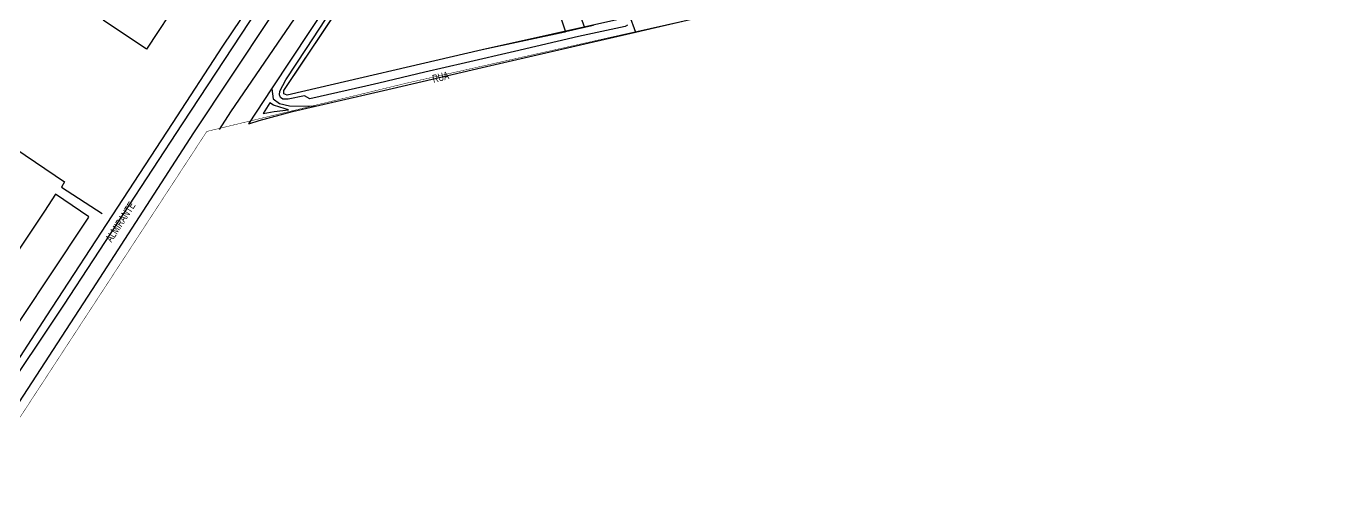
# Model space of a CAD drawing. Extents: x 203640 to 206998, y 4842129 to 4844379.
# Drawn here: x 205344 to 205995, y 4842201 to 4842438 of the extents above; entities that cross this region are included whole.
import ezdxf

# ---------------------------------------------------------------- set-up
doc = ezdxf.new("R2010")
doc.units = 0
doc.header["$LTSCALE"] = 1.5
doc.header["$MEASUREMENT"] = 0
for name, color, linetype in [('CD-MALHA-LOTES', 40, 'CONTINUOUS'), ('LM-LIM-SETOR-FISCAL', 7, 'CONTINUOUS'), ('RU-QUADRAS', 210, 'CONTINUOUS'), ('SV-EIXO-RUA-PAV', 20, 'CONTINUOUS'), ('SV-RUA-PAVIM-S-GUIA-C-GUIA', 7, 'CONTINUOUS'), ('SV-TXT-RUA-PAV-S-GUIA-C-GUIA', 7, 'CONTINUOUS')]:
    doc.layers.add(name, color=color, linetype=linetype)
doc.styles.add('ARIAL', font='ARIAL.TTF')
doc.linetypes.add('Limite', pattern='A,20,-3,[130,ltypeshp.shx,S=6.35,R=0,X=0,Y=0],-3,20', length=46)

msp = doc.modelspace()

# ---------------------------------------------------------------- linework, layer by layer
at = {"layer": 'CD-MALHA-LOTES', "linetype": 'Continuous'}
for points in [[(205473.05, 4842406.01), (205566.55, 4842545.59)], [(205611.22, 4842471.21), (205623.36, 4842437.5)], [(205605.07, 4842462.12), (205613.92, 4842435.3)], [(205623.36, 4842437.5), (205613.92, 4842435.3)], [(205627.77, 4842438.52), (205623.36, 4842437.5)], [(205613.45, 4842435.19), (205572.23, 4842426.27)], [(205613.92, 4842435.3), (205613.45, 4842435.19)], [(205572.23, 4842426.27), (205474.79, 4842403.72)], [(205473.05, 4842404.4), (205473.05, 4842406.01)], [(205474.79, 4842403.72), (205473.05, 4842404.4)]]:
    msp.add_lwpolyline(points, dxfattribs=at)
at = {"layer": 'LM-LIM-SETOR-FISCAL', "linetype": 'Limite', "ltscale": 0.1}
msp.add_lwpolyline([(206031.62, 4842664.38, 0.25, 0.25, 0), (205986.93, 4842598.51, 0.25, 0.25, 0), (205974.74, 4842580.56, 0.25, 0.25, 0), (205988.19, 4842514.75, 0.25, 0.25, 0), (205959.32, 4842508.14, 0.25, 0.25, 0), (205945.14, 4842503.97, 0.25, 0.25, 0), (205897.5, 4842492.79, 0.25, 0.25, 0), (205880.45, 4842490.23, 0.25, 0.25, 0), (205832.44, 4842477.65, 0.25, 0.25, 0), (205764.31, 4842462.16, 0.25, 0.25, 0), (205742.55, 4842456.43, 0.25, 0.25, 0), (205534.38, 4842409.67, 0.25, 0.25, 0), (205504.24, 4842402.37, 0.25, 0.25, 0), (205434.6, 4842385.56, 0.25, 0.25, 0), (205314, 4842201.16, 0.25, 0.25, 0)], format="xyseb", dxfattribs=at)
at = {"layer": 'RU-QUADRAS', "color": 6, "linetype": 'Continuous'}
msp.add_lwpolyline([(205473.05, 4842404.4), (205473.05, 4842406.01), (205582.6, 4842569.74), (205617.62, 4842501.61), (205605.79, 4842496.42), (205603.01, 4842502.96), (205598.71, 4842501.13), (205603.16, 4842491.09), (205619.4, 4842498.07), (205625.22, 4842485.08), (205642.54, 4842441.96), (205572.23, 4842426.27), (205474.79, 4842403.72)], close=True, dxfattribs=at)
at = {"layer": 'SV-EIXO-RUA-PAV'}
for points in [[(205796.11, 4842956.02), (205774.83, 4842924.09), (205613.84, 4842679.47), (205588.6, 4842641.18), (205581.42, 4842630.28), (205533.04, 4842556.74), (205480.99, 4842478.51), (205422.2, 4842389.31), (205362.94, 4842298.85), (205297.53, 4842201.16)], [(205308.65, 4842201.16), (205379.25, 4842309.51), (205428.16, 4842384.92), (205485.23, 4842470.99), (205542.13, 4842557.05), (205594.97, 4842636.54), (205796.11, 4842941.27)], [(205440.87, 4842386.51), (205446.58, 4842395.27), (205480.66, 4842445.04), (205524.34, 4842512.77), (205578.74, 4842595.07), (205603.28, 4842630.74), (205629.46, 4842670.56), (205647.88, 4842698.19), (205796.11, 4842923.58)], [(205455.59, 4842389.35), (205467.14, 4842406.8), (205515.2, 4842479.63), (205581.86, 4842580.68), (205599.59, 4842607.45), (205611.08, 4842624.86), (205637.12, 4842664.29), (205650.05, 4842683.99), (205796.11, 4842905.6)], [(205581.86, 4842580.68), (205603.94, 4842537.24), (205622.87, 4842500.82), (205636.18, 4842469.99), (205648.9, 4842435.19)], [(205455.59, 4842389.35), (205460.78, 4842391.02), (205477.5, 4842395.47), (205488.84, 4842398.1), (205527.15, 4842406.98), (205572.24, 4842417.43), (205648.9, 4842435.19), (205663.91, 4842438.67), (205796.1, 4842469.3)], [(205467.14, 4842406.8), (205467.76, 4842401.84), (205470.91, 4842399.54), (205475.87, 4842398.28), (205488.84, 4842398.1)]]:
    msp.add_lwpolyline(points, dxfattribs=at)
at = {"layer": 'SV-RUA-PAVIM-S-GUIA-C-GUIA'}
for points in [[(205066.9, 4842665.89), (205059.65, 4842653.28), (205046.53, 4842662.18), (205041.38, 4842654.77), (205041.76, 4842653.74), (205042.56, 4842652.68), (205083.7, 4842625.79), (205136.27, 4842590.65), (205176.87, 4842564.01), (205187.54, 4842557.41), (205242.92, 4842519.08), (205262.28, 4842506.02), (205258.67, 4842500.51), (205240.64, 4842473), (205227.61, 4842453.24), (205227.7, 4842451.83), (205229.81, 4842450.44), (205275.42, 4842419.92), (205363.42, 4842360.46), (205361.94, 4842357.7), (205382.29, 4842344.5)], [(205480.07, 4842484.16), (205442.45, 4842428.16), (205417.23, 4842389.46), (205389.97, 4842347.71), (205354.54, 4842293.47), (205320.26, 4842241.09)], [(205421.67, 4842452.81), (205404.43, 4842426.64), (205382.83, 4842441.14)], [(205644.78, 4842438.67), (205643.62, 4842438.02), (205620.43, 4842432.99), (205588.32, 4842425.43), (205563.8, 4842419.89), (205543.62, 4842415.1), (205520.58, 4842409.59), (205514.02, 4842408.22), (205486.06, 4842401.87), (205483.37, 4842403.41), (205475.3, 4842401.65), (205472.57, 4842401.73), (205471.39, 4842402.54), (205470.91, 4842403.8), (205471.16, 4842405.72), (205474.15, 4842411.4), (205484.47, 4842426.95), (205503.11, 4842455.64)], [(205466.14, 4842399.93), (205462.79, 4842394.5), (205468.29, 4842395.58), (205475.34, 4842396.43), (205471.08, 4842397.63), (205467.91, 4842398.68), (205466.16, 4842399.9)], [(205375.56, 4842342.94), (205359.05, 4842354.27), (205353.47, 4842345.74), (205337.5, 4842321.71), (205319.62, 4842295.24), (205313.43, 4842285.82), (205329.87, 4842274.84), (205333.41, 4842279.24), (205355.13, 4842311.95), (205375.62, 4842342.72)]]:
    msp.add_lwpolyline(points, dxfattribs=at)

# ---------------------------------------------------------------- texts
at = {"layer": 'SV-TXT-RUA-PAV-S-GUIA-C-GUIA', "style": 'ARIAL', "width": 0.7}
for s, rotation, p in [('RUA', 14, (205547.92, 4842409.75)), ('ALMIRANTE', 57, (205386.98, 4842329.92))]:
    msp.add_text(s, height=4, rotation=rotation, dxfattribs=at).set_placement(p)

doc.saveas('drawing.dxf')
